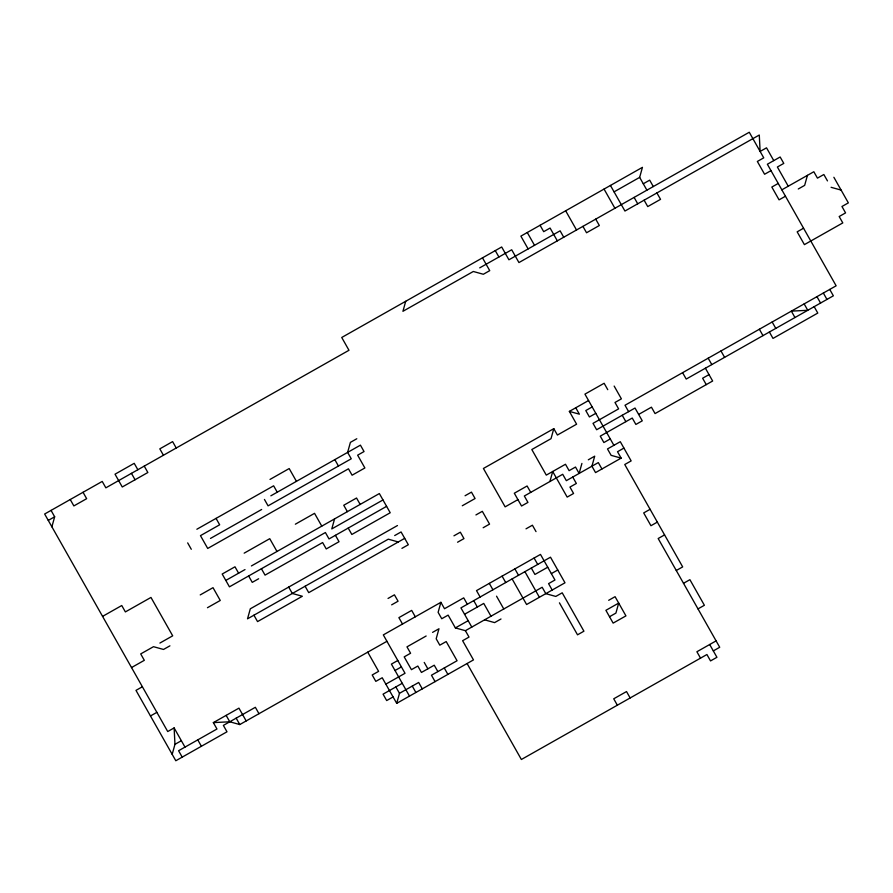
<?xml version="1.0" encoding="UTF-8"?>
<svg xmlns="http://www.w3.org/2000/svg" width="893" height="893" viewBox="0 0 893 893"><rect width="100%" height="100%" fill="white"/><g stroke="black" fill="none" stroke-linecap="round" stroke-linejoin="round"><path stroke-width="1.34" d="M51.894 526.803L54.663 516.79L51.046 510.394M172.182 754.351L174.961 744.338L174.124 727.918L167.728 731.546L44.65 514.011L102.226 481.427L105.854 487.835L348.973 350.279L341.74 337.476L501.687 246.981L508.921 259.785L560.112 230.829L563.729 237.225M334.574 518.9L331.794 528.913L382.985 499.957M405.712 301.287L402.933 311.3L473.312 271.483L483.336 274.263L489.732 270.646L482.488 257.843M367.749 652.158L378.599 671.357L372.202 674.974L375.819 681.37L382.226 677.754L396.704 703.338L399.484 693.325L418.672 682.464L422.289 688.86M467.329 604.26L463.713 597.864L444.513 608.725L440.896 602.317L438.117 612.341L441.745 618.737L448.141 615.121L455.374 627.913L465.398 630.692L542.174 587.259L545.79 593.655L555.803 596.435L562.21 592.807L583.922 631.195L577.525 634.823L559.431 602.831M588.554 400.533L569.366 411.394L576.599 424.197L557.411 435.047L553.794 428.651L551.014 438.675L531.815 449.536L546.293 475.121L565.492 464.26L569.109 470.667L575.505 467.039L579.133 473.435L581.912 463.422M549.921 481.517L552.7 471.504L567.178 497.1L573.574 493.472L569.957 487.076L576.353 483.459L572.726 477.063M614.071 191.85L639.656 177.372L642.435 167.348L520.876 236.132L528.12 248.924M807.439 175.352L804.66 185.364L798.264 188.992M479.708 267.867L511.7 249.761L518.945 262.564L749.272 132.253L763.749 157.838L757.353 161.454L764.587 174.258L770.983 170.641M48.267 520.407L54.663 516.79M643.284 183.768L649.68 180.152L653.296 186.548M778.227 183.433L771.831 187.05L779.064 199.842L785.46 196.226M270.01 479.418L289.198 468.557L296.443 481.349M781.844 189.829L813.836 171.735L817.452 178.131L823.848 174.515L827.476 180.911M196.851 529.248L273.626 485.814L277.243 492.21M356.798 438.753L350.402 442.37L347.623 452.394L351.25 458.79L268.067 505.851L264.451 499.444M270.847 495.827L360.426 445.149L364.043 451.545L357.646 455.173L364.88 467.965L352.088 475.21L348.471 468.803L207.712 548.447L200.467 535.644L219.667 524.783L216.05 518.386M210.491 538.423L261.671 509.468M102.572 616.382L121.761 605.521L125.377 611.917L150.973 597.439L172.695 635.827L159.892 643.06M803.566 228.217L797.17 231.834L804.403 244.637L842.791 222.915L839.174 216.519L845.571 212.891L841.954 206.495L848.35 202.878L833.872 177.283M244.169 553.158L269.753 538.68L276.997 551.472M295.349 524.202L314.537 513.341L321.781 526.133M200.222 594.917L213.014 587.672L220.258 600.464L207.455 607.709M225.806 580.428L245.006 569.578M251.402 565.95L379.358 493.561L390.219 512.749L351.831 534.472L348.214 528.076M258.646 578.753L252.25 582.37L248.622 575.974M386.602 506.353L329.015 538.937L325.398 532.529L229.434 586.835L222.19 574.032L234.982 566.798L238.61 573.194M131.528 667.562L144.32 660.318L140.703 653.922L153.496 646.688L163.519 649.457L169.916 645.84M553.794 428.651L483.414 468.468L505.137 506.856L517.929 499.622M592.182 406.94L585.786 410.557L589.402 416.953L595.798 413.336M397.463 525.542L250.308 608.803L247.528 618.816L388.288 539.182L398.3 541.962M394.684 535.566L401.08 531.949L408.324 544.741L401.928 548.358M465.063 495.749L471.459 492.132L475.076 498.528L462.284 505.762M142.389 686.75L135.982 690.378L175.809 760.747L226.989 731.791L223.373 725.395L255.353 707.301L258.981 713.697M404.696 538.345L308.732 592.639L305.116 586.243M638.651 414.43L651.443 407.186L655.06 413.582L712.647 381.01L705.403 368.217M709.02 374.613L702.624 378.23L706.251 384.626M475.924 514.937L482.32 511.321L489.554 524.113L483.158 527.741M610.276 438.921L603.88 442.548L600.263 436.152L632.244 418.047L635.872 424.443L642.268 420.826L635.023 408.034L596.636 429.745L593.019 423.349L618.615 408.871L614.987 402.475L621.394 398.858L614.15 386.055M453.945 535.822L460.341 532.195L463.969 538.602L457.573 542.218M588.308 459.806L594.705 456.178L591.925 466.202L595.542 472.598L621.137 458.12L617.521 451.724L623.917 448.096M150.471 715.963L156.867 712.346M388.031 598.455L394.427 594.827L398.055 601.223L391.647 604.851M526.01 528.835L532.407 525.207L536.023 531.614M174.961 744.338L181.357 740.721M182.205 757.13L178.578 750.734L216.966 729.012L213.349 722.616L238.944 708.138L246.178 720.93M440.896 602.317L383.32 634.901L405.031 673.289L385.843 684.15M213.349 722.616L229.769 721.778L239.782 724.558L386.937 641.297M426.162 635.995L406.974 646.856L410.59 653.252L404.194 656.868L411.439 669.672L417.835 666.044L421.451 672.451L434.244 665.207L437.871 671.603M432.569 632.378L438.965 628.761L436.186 638.774L439.803 645.17L446.199 641.554L457.06 660.742L431.464 675.22L435.092 681.627M464.55 614.272L483.749 603.422L490.983 616.215M547.733 567.222L534.929 574.456L531.313 568.06M650.093 509.3L643.697 512.928L650.941 525.72L657.337 522.104M397.798 660.496L391.402 664.113L409.496 696.105M455.374 627.913L468.178 620.68M551.349 573.619L557.745 570.002M395.019 670.509L401.415 666.892M501.006 618.994L494.61 622.611L484.586 619.831M402.263 683.301L383.064 694.162L386.68 700.558L393.076 696.942M664.571 534.896L658.174 538.512L719.713 647.28L713.317 650.897M396.704 703.338L473.48 659.905L462.619 640.705L469.015 637.089L465.398 630.692M608.68 600.308L615.076 596.68L625.937 615.88L613.134 623.113L605.9 610.321L618.693 603.088L615.913 613.1L609.517 616.717M676.28 570.504L682.676 566.888L624.754 464.516L631.15 460.9L620.3 441.7L607.497 448.945L611.113 455.341L621.137 458.12M683.513 583.296L689.909 579.68L704.387 605.275L697.991 608.892M716.097 640.884L696.897 651.745L700.514 658.141M831.093 187.307L841.106 190.086M569.366 411.394L579.378 414.173L575.762 407.777M773.762 160.617L766.529 147.825L760.122 151.442L759.284 135.022L624.933 211.038L610.444 185.454M788.24 186.213L777.379 167.013L783.786 163.397L780.158 157.001L767.366 164.234L836.138 285.805L625.011 405.255L628.627 411.651M829.742 289.421L833.359 295.817L686.215 379.067L682.587 372.671M823.346 293.038L826.963 299.434M816.95 296.655L820.567 303.062M814.17 306.679L817.787 313.075L773.003 338.414L769.386 332.017M804.158 303.899L807.774 310.295L791.354 311.132L794.971 317.54M772.166 321.993L775.783 328.39M759.363 329.238L762.99 335.634M656.913 192.944L660.541 199.34L647.738 206.584L644.121 200.177M639.656 177.372L646.9 190.164M634.108 197.409L637.725 203.805M720.975 350.96L724.603 357.356M708.182 358.193L711.799 364.59M604.048 189.07L614.909 208.259M595.72 219.12L599.337 225.516L586.545 232.76L582.917 226.364M565.66 210.793L576.521 229.981M557.332 240.842L550.088 228.05L543.692 231.667L540.075 225.27M527.272 232.504L534.516 245.307M607.753 389.683L604.137 383.276L584.937 394.137L613.893 445.328M622.231 415.267L625.848 421.663M495.28 250.609L498.908 257.005M709.689 644.5L716.934 657.293L710.538 660.92L706.921 654.524L521.378 759.496L467.084 663.521M601.938 468.981L598.321 462.585L566.329 480.68L562.713 474.283L524.325 496.006L527.942 502.402L521.545 506.018L514.312 493.226L527.104 485.982L530.721 492.378M630.145 697.958L626.518 691.562L613.725 698.795L617.342 705.202M534.092 558.047L537.709 564.443M552.187 590.039L548.57 583.631L554.966 580.015L540.488 554.419L476.505 590.619L480.133 597.015M524.917 571.676L539.394 597.272M514.893 568.908L518.52 575.304M512.113 578.921L526.602 604.516L564.99 582.794L550.501 557.199L460.933 607.876L471.794 627.076M502.1 576.141L505.717 582.537M489.308 583.386L492.925 589.782M496.541 596.178L503.786 608.97M473.725 600.643L477.353 607.039M334.83 459.627L338.447 466.034M360.169 504.422L356.553 498.015L343.749 505.259L347.377 511.656M415.312 616.806L411.684 610.399L398.892 617.643L402.509 624.04M444.267 667.986L447.884 674.382M424.231 662.427L427.847 668.824M335.422 535.309L339.039 541.705L326.246 548.949L322.619 542.553L265.042 575.125L261.426 568.729M412.276 686.081L415.892 692.477M395.856 686.929L399.484 693.325M288.696 587.081L292.312 593.477L302.336 596.256L257.552 621.595L253.925 615.199M176.234 448.007L172.606 441.611L159.814 448.855L163.43 455.251M144.242 466.113L147.858 472.509L122.263 486.986L115.03 474.194L134.218 463.333L137.846 469.729M187.675 542.888L191.292 549.284M131.438 473.346L135.066 479.753M236.165 718.151L239.782 724.558M226.141 715.382L229.769 721.778M83.038 492.289L86.654 498.685L73.862 505.929L70.246 499.533M197.777 739.873L201.394 746.269M174.124 727.918L184.985 747.117"/></g></svg>
